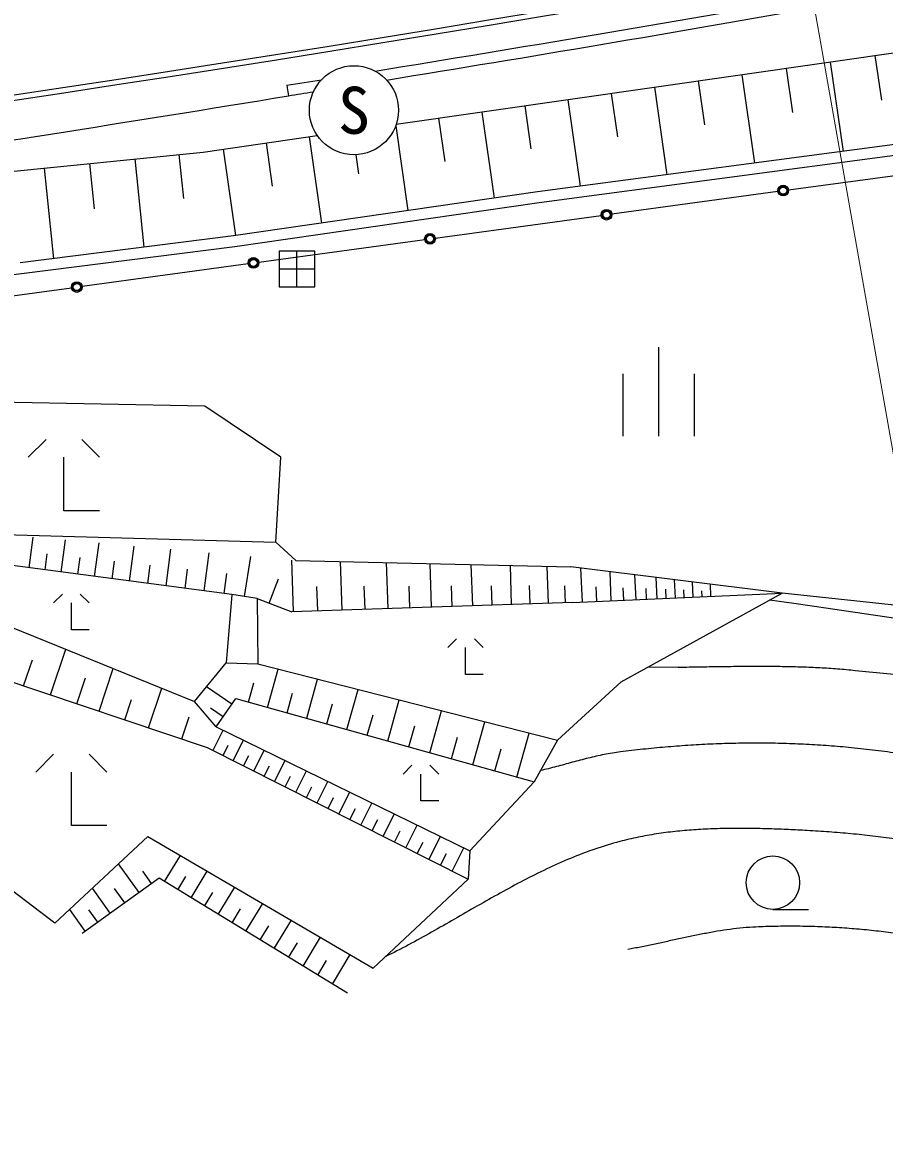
# Model space of a CAD drawing. Units: millimetres, scale not verified. Extents: x 40000 to 680000, y 20000 to 380000.
# Drawn here: x 485980 to 510164, y 245634 to 277217 of the extents above; entities that cross this region are included whole.
import ezdxf
from ezdxf.enums import TextEntityAlignment as Align

# ---------------------------------------------------------------- set-up
doc = ezdxf.new("R2010")
doc.units = ezdxf.units.MM
doc.header["$LTSCALE"] = 1000
doc.linetypes.add('CHAIN', pattern=[18.5, 12, -1.5, 3.5, -1.5])
for name, color, linetype, lineweight in [('M-BGD', 7, 'Continuous', 25), ('M-BMK', 2, 'CHAIN', 13), ('M-BMK-OTRS', 5, 'Continuous', 25), ('M-BMK-ROW', 30, 'Continuous', 25), ('M-STR-HTXT', 7, 'Continuous', 13), ('M-STR-STRC', 7, 'Continuous', 25)]:
    doc.layers.add(name, color=color, linetype=linetype, lineweight=lineweight)
doc.styles.add('ＭＳ ゴシック', font='')
doc.styles.get('ＭＳ ゴシック').set_extended_font_data('MS Gothic')

msp = doc.modelspace()

# ---------------------------------------------------------------- linework, layer by layer
at = {"layer": 'M-BGD'}
for p, q in [((496465, 274362), (513388, 276789)), ((508643, 276109), (509003, 273603)), ((509896, 276288), (510076, 275036)), ((506164, 275753), (506519, 273273)), ((507404, 275931), (507581, 274691)), ((493395, 275458), (493406, 275382)), ((503710, 275401), (504062, 272947)), ((504937, 275577), (505113, 274350)), ((493406, 275382), (493439, 275161)), ((502495, 275227), (502669, 274012)), ((500072, 274879), (500246, 273671)), ((501281, 275052), (501629, 272624)), ((497654, 274532), (497828, 273323)), ((498864, 274706), (499210, 272289)), ((496451, 274320), (496792, 271940)), ((491048, 273584), (494251, 274044)), ((492815, 273838), (492989, 272628)), ((494026, 274012), (494373, 271592)), ((511281, 273906), (500433, 272465)), ((482490, 272720), (491048, 273584)), ((490370, 273516), (490495, 272278)), ((491605, 273664), (491952, 271244)), ((495333, 273507), (495409, 272975)), ((500474, 272167), (510599, 273513)), ((487862, 273263), (487990, 271992)), ((489133, 273391), (489383, 270916)), ((486592, 273134), (486848, 270593)), ((507470, 272523), (511188, 273030)), ((500433, 272465), (491899, 271236)), ((502516, 271847), (507173, 272482)), ((491939, 270939), (500474, 272167)), ((497562, 271170), (502218, 271806)), ((491899, 271236), (485910, 270474)), ((492608, 270494), (497264, 271130)), ((485949, 270176), (491939, 270939)), ((487654, 269818), (492310, 270453)), ((482700, 269141), (487356, 269777)), ((503834, 265611), (503834, 268111)), ((502834, 265611), (502834, 267361)), ((504834, 265611), (504834, 267361)), ((491095, 266459), (483794, 266597)), ((493225, 265030), (491095, 266459)), ((486642, 265524), (486142, 265024)), ((488142, 265024), (487642, 265524)), ((487142, 263524), (487142, 265024)), ((493088, 262641), (493225, 265030)), ((488142, 263524), (487142, 263524)), ((485449, 262856), (493088, 262641)), ((486165, 261923), (486278, 262783)), ((487064, 261804), (487182, 262703)), ((488002, 261680), (488126, 262619)), ((488983, 261551), (489112, 262532)), ((493088, 262641), (493649, 262130)), ((486614, 261863), (486674, 262313)), ((487533, 261742), (487595, 262212)), ((490007, 261416), (490142, 262441)), ((491078, 261275), (491219, 262345)), ((492205, 261117), (492384, 262242)), ((493582, 260692), (493534, 262140)), ((491854, 261173), (485201, 262050)), ((488493, 261616), (488557, 262106)), ((489495, 261484), (489563, 261996)), ((490543, 261346), (490613, 261881)), ((493649, 262130), (501367, 261945)), ((494945, 260737), (494900, 262100)), ((496235, 260779), (496192, 262069)), ((497455, 260819), (497415, 262040)), ((498610, 260857), (498572, 262012)), ((499703, 260893), (499667, 261986)), ((500737, 260927), (500704, 261961)), ((507297, 261211), (501367, 261945)), ((501687, 260961), (501645, 261911)), ((491642, 261201), (491716, 261765)), ((492902, 260932), (493159, 261609)), ((502499, 260997), (502463, 261809)), ((503194, 261028), (503163, 261723)), ((503788, 261055), (503761, 261649)), ((504296, 261077), (504273, 261585)), ((504795, 261100), (504776, 261523)), ((494263, 260715), (494241, 261396)), ((495590, 260758), (495569, 261403)), ((496845, 260799), (496825, 261409)), ((498033, 260838), (498014, 261416)), ((499157, 260875), (499139, 261421)), ((500220, 260910), (500203, 261427)), ((501212, 260942), (501197, 261417)), ((501407, 260949), (507297, 261211)), ((502093, 260979), (502075, 261385)), ((502773, 258724), (507297, 261211)), ((502847, 261013), (502831, 261360)), ((503491, 261042), (503478, 261339)), ((504042, 261066), (504030, 261320)), ((504545, 261089), (504536, 261300)), ((505045, 261111), (505037, 261280)), ((505295, 261122), (505280, 261461)), ((513111, 260581), (507297, 261211)), ((487100, 261185), (486850, 260935)), ((487350, 260185), (487350, 260935)), ((487850, 260935), (487600, 261185)), ((491854, 261173), (491693, 259257)), ((492563, 261061), (491854, 261173)), ((492563, 261061), (492581, 259225)), ((492563, 261061), (493537, 260691)), ((501407, 260949), (493537, 260691)), ((507625, 260920), (506936, 261013)), ((485645, 260265), (490804, 258174)), ((487850, 260185), (487350, 260185)), ((498159, 259933), (497909, 259683)), ((498909, 259683), (498659, 259933)), ((486765, 258360), (487193, 259637)), ((498409, 258933), (498409, 259683)), ((486011, 258613), (486256, 259342)), ((488126, 257904), (488526, 259097)), ((490804, 258174), (491693, 259257)), ((491693, 259257), (492581, 259225)), ((492581, 259225), (500986, 257088)), ((492855, 258006), (493154, 259080)), ((504371, 259135), (503503, 259126)), ((485371, 258828), (491164, 256885)), ((487508, 258111), (487750, 258835)), ((492318, 258156), (492468, 258693)), ((493953, 257700), (494260, 258798)), ((498909, 258933), (498409, 258933)), ((502773, 258724), (500986, 257088)), ((489519, 257437), (489890, 258544)), ((491857, 258098), (491144, 258588)), ((493404, 257853), (493557, 258402)), ((495078, 257385), (495393, 258510)), ((488849, 257662), (489038, 258227)), ((491416, 257458), (490804, 258174)), ((491416, 257458), (491964, 258255)), ((491964, 258255), (500335, 255918)), ((494516, 257542), (494673, 258105)), ((496230, 257064), (496552, 258216)), ((490450, 257125), (490656, 257739)), ((491612, 257742), (491256, 257987)), ((495654, 257225), (495815, 257801)), ((497410, 256735), (497739, 257914)), ((491416, 257458), (498527, 253987)), ((496820, 256899), (496985, 257489)), ((498617, 256397), (498954, 257605)), ((491325, 256804), (491608, 257364)), ((491893, 256517), (492180, 257085)), ((498013, 256566), (498182, 257170)), ((499853, 256052), (500198, 257288)), ((500986, 257088), (500335, 255918)), ((491164, 256885), (498479, 253188)), ((491609, 256660), (491752, 256944)), ((492469, 256226), (492760, 256802)), ((499235, 256225), (499408, 256843)), ((486850, 256691), (486350, 256191)), ((488350, 256191), (487850, 256691)), ((492181, 256371), (492326, 256659)), ((493053, 255930), (493348, 256515)), ((487350, 254691), (487350, 256191)), ((492761, 256078), (492909, 256370)), ((493645, 255631), (493945, 256223)), ((496907, 256386), (496657, 256136)), ((497157, 255386), (497157, 256136)), ((497657, 256136), (497407, 256386)), ((493349, 255781), (493499, 256077)), ((494246, 255327), (494550, 255928)), ((500335, 255918), (498527, 253987)), ((493946, 255479), (494098, 255780)), ((494855, 255020), (495163, 255629)), ((494551, 255173), (494705, 255478)), ((495473, 254707), (495785, 255325)), ((497657, 255386), (497157, 255386)), ((495164, 254863), (495320, 255172)), ((496100, 254391), (496416, 255017)), ((488350, 254691), (487350, 254691)), ((495786, 254549), (495945, 254862)), ((496735, 254070), (497056, 254705)), ((486891, 251955), (483506, 254514)), ((489494, 254390), (486891, 251955)), ((489494, 254390), (495822, 250695)), ((496417, 254230), (496578, 254548)), ((497379, 253744), (497705, 254388)), ((497057, 253907), (497220, 254229)), ((498033, 253414), (498363, 254067)), ((498527, 253987), (498479, 253188)), ((489254, 252813), (488674, 253623)), ((489960, 253122), (490408, 253856)), ((497706, 253579), (497871, 253905)), ((489603, 253063), (489353, 253413)), ((490708, 252666), (491165, 253414)), ((489812, 253212), (487652, 251667)), ((495101, 249987), (489812, 253212)), ((490334, 252894), (490562, 253268)), ((498479, 253188), (495822, 250695)), ((488443, 252233), (487940, 252937)), ((488848, 252523), (488559, 252928)), ((491090, 252433), (491322, 252815)), ((491471, 252200), (491936, 252963)), ((491860, 251963), (492097, 252352)), ((492249, 251726), (492723, 252504)), ((487740, 251730), (487303, 252341)), ((488092, 251981), (487840, 252333)), ((493042, 251243), (493525, 252036)), ((507034, 252341), (508034, 252341)), ((492646, 251485), (492887, 251881)), ((493446, 250996), (493693, 251401)), ((493850, 250750), (494343, 251558)), ((494262, 250499), (494513, 250911)), ((494674, 250248), (495177, 251072))]:
    msp.add_line(p, q, dxfattribs=at)
msp.add_lwpolyline([(517787, 259262), (517215, 259361), (516643, 259461), (516072, 259562), (515500, 259662), (514928, 259763), (514356, 259862), (513784, 259961), (513212, 260059), (512640, 260154), (512067, 260248), (511623, 260319), (511180, 260389), (510736, 260457), (510292, 260525), (509847, 260592), (509403, 260658), (508959, 260724), (508514, 260789), (508070, 260855), (507625, 260920)], dxfattribs=at)
for centre, radius in [((507321, 272503), 150), ((507321, 272503), 120), ((507321, 272503), 100), ((502367, 271826), 150), ((502367, 271826), 120), ((502367, 271826), 100), ((497413, 271150), 150), ((497413, 271150), 120), ((497413, 271150), 100), ((492459, 270474), 150), ((492459, 270474), 120), ((492459, 270474), 100), ((487505, 269797), 150), ((487505, 269797), 120), ((487505, 269797), 100), ((507034, 253091), 750)]:
    msp.add_circle(centre, radius, dxfattribs=at)
for centre, radius, start, end in [((354486, 1149312), 884826, 279.19472, 280.00092), ((354284, 1150523), 886353, 279.21319, 280.0002), ((354486, 1149312), 884826, 279.0322, 279.09616), ((349783, 1148120), 884700, 277.59376, 279.34504), ((354284, 1150523), 886353, 279.03261, 279.0786)]:
    msp.add_arc(centre, radius, start, end, dxfattribs=at)
for points, knots in [([(504371, 259135), (504537, 259138), (504702, 259140), (504868, 259143), (505034, 259146), (505200, 259149), (505366, 259151), (505532, 259154), (505698, 259156), (505865, 259158), (506031, 259160), (506197, 259162), (506363, 259163), (506529, 259164), (506695, 259164), (506861, 259163), (507027, 259162), (507193, 259160), (507359, 259157), (507525, 259154), (507690, 259150), (507856, 259144), (508022, 259139), (508188, 259132), (508353, 259123), (508519, 259114), (508684, 259103), (508849, 259090), (509015, 259077), (509180, 259062), (509345, 259046), (509607, 259021), (509870, 258992), (510132, 258965), (510396, 258938), (510660, 258911), (510923, 258882), (511187, 258853), (511451, 258823), (511714, 258791), (511978, 258758), (512241, 258725), (512504, 258687), (512767, 258650), (513029, 258611), (513291, 258567), (513552, 258523), (513812, 258476), (514072, 258424), (514330, 258372), (514588, 258317), (514845, 258255), (515101, 258193), (515356, 258127), (515609, 258054), (515861, 257981), (516112, 257902), (516360, 257816), (516609, 257730), (516856, 257640), (517098, 257538), (517243, 257477), (517386, 257411), (517526, 257340), (517665, 257269), (517802, 257191), (517936, 257110), (518071, 257030), (518202, 256944), (518333, 256856), (518464, 256768), (518592, 256676), (518719, 256583), (518847, 256489), (518973, 256393), (519100, 256297), (519226, 256201), (519351, 256103), (519477, 256006), (519603, 255909), (519728, 255811), (519855, 255715), (519981, 255620), (520108, 255524), (520237, 255432), (520366, 255340), (520495, 255248), (520627, 255162), (520759, 255075), (520894, 254993), (521029, 254911), (521212, 254802), (521398, 254697), (521583, 254591), (521769, 254485), (521954, 254380), (522141, 254276), (522327, 254171), (522514, 254068), (522702, 253966), (522889, 253863), (523077, 253762), (523266, 253662), (523455, 253562), (523644, 253463), (523835, 253366), (524025, 253269), (524216, 253173), (524407, 253079), (524599, 252985), (524791, 252892), (524984, 252801), (525177, 252710), (525371, 252621), (525566, 252534), (525761, 252447), (525956, 252361), (526153, 252278), (526349, 252195), (526547, 252114), (526745, 252035), (526906, 251971), (527068, 251908), (527230, 251846)], [0, 0, 0, 0, 1, 1, 1, 2, 2, 2, 3, 3, 3, 4, 4, 4, 5, 5, 5, 6, 6, 6, 7, 7, 7, 8, 8, 8, 9, 9, 9, 10, 10, 10, 11, 11, 11, 12, 12, 12, 13, 13, 13, 14, 14, 14, 15, 15, 15, 16, 16, 16, 17, 17, 17, 18, 18, 18, 19, 19, 19, 20, 20, 20, 21, 21, 21, 22, 22, 22, 23, 23, 23, 24, 24, 24, 25, 25, 25, 26, 26, 26, 27, 27, 27, 28, 28, 28, 29, 29, 29, 30, 30, 30, 31, 31, 31, 32, 32, 32, 33, 33, 33, 34, 34, 34, 35, 35, 35, 36, 36, 36, 37, 37, 37, 38, 38, 38, 39, 39, 39, 40, 40, 40, 41, 41, 41, 41]), ([(523397, 251555), (523165, 251673), (522934, 251795), (522704, 251918), (522372, 252095), (522043, 252279), (521713, 252463), (521384, 252647), (521057, 252836), (520728, 253022), (520400, 253208), (520073, 253396), (519743, 253579), (519413, 253761), (519084, 253944), (518750, 254119), (518418, 254294), (518083, 254466), (517745, 254629), (517407, 254791), (517066, 254948), (516720, 255093), (516374, 255237), (516023, 255370), (515670, 255496), (515458, 255572), (515244, 255641), (515030, 255708), (514815, 255776), (514600, 255841), (514384, 255903), (514167, 255966), (513950, 256025), (513732, 256082), (513514, 256139), (513295, 256192), (513076, 256244), (512856, 256295), (512636, 256344), (512415, 256390), (512195, 256436), (511973, 256479), (511751, 256520), (511530, 256560), (511307, 256599), (511085, 256634), (510862, 256670), (510639, 256703), (510416, 256734), (510193, 256764), (509970, 256793), (509746, 256819), (509523, 256844), (509299, 256868), (509075, 256889), (508865, 256908), (508655, 256926), (508445, 256940), (508234, 256955), (508024, 256967), (507813, 256976), (507602, 256986), (507391, 256993), (507180, 256997), (506969, 257002), (506758, 257004), (506547, 257004), (506336, 257004), (506124, 257001), (505913, 256996), (505702, 256991), (505491, 256984), (505280, 256975), (505069, 256965), (504858, 256954), (504647, 256940), (504436, 256926), (504226, 256910), (504015, 256892), (503805, 256874), (503595, 256854), (503385, 256831), (503175, 256809), (502966, 256786), (502757, 256759), (502681, 256749), (502605, 256738), (502529, 256725), (502453, 256713), (502377, 256699), (502302, 256684), (502227, 256669), (502152, 256653), (502077, 256636), (502002, 256619), (501927, 256601), (501852, 256583), (501777, 256564), (501703, 256545), (501628, 256526), (501554, 256506), (501479, 256486), (501405, 256466), (501330, 256446), (501256, 256426), (501182, 256406), (501107, 256386), (501033, 256365), (500958, 256346), (500884, 256326), (500809, 256307), (500735, 256288), (500660, 256269), (500585, 256251), (500510, 256233)], [0, 0, 0, 0, 1, 1, 1, 2, 2, 2, 3, 3, 3, 4, 4, 4, 5, 5, 5, 6, 6, 6, 7, 7, 7, 8, 8, 8, 9, 9, 9, 10, 10, 10, 11, 11, 11, 12, 12, 12, 13, 13, 13, 14, 14, 14, 15, 15, 15, 16, 16, 16, 17, 17, 17, 18, 18, 18, 19, 19, 19, 20, 20, 20, 21, 21, 21, 22, 22, 22, 23, 23, 23, 24, 24, 24, 25, 25, 25, 26, 26, 26, 27, 27, 27, 28, 28, 28, 29, 29, 29, 30, 30, 30, 31, 31, 31, 32, 32, 32, 33, 33, 33, 34, 34, 34, 35, 35, 35, 36, 36, 36, 37, 37, 37, 38, 38, 38, 38]), ([(519414, 251252), (519065, 251426), (518718, 251602), (518369, 251774), (518018, 251946), (517667, 252118), (517312, 252283), (516959, 252447), (516604, 252609), (516244, 252760), (515886, 252911), (515525, 253057), (515159, 253189), (514794, 253321), (514423, 253441), (514051, 253553), (513855, 253613), (513657, 253665), (513459, 253717), (513261, 253769), (513063, 253819), (512863, 253866), (512664, 253914), (512464, 253958), (512263, 254001), (512062, 254043), (511861, 254083), (511660, 254121), (511458, 254158), (511256, 254194), (511053, 254227), (510851, 254260), (510648, 254290), (510444, 254319), (510241, 254347), (510038, 254373), (509834, 254397), (509630, 254421), (509426, 254442), (509222, 254462), (509018, 254481), (508814, 254498), (508609, 254513), (508405, 254528), (508201, 254540), (507996, 254552), (507821, 254562), (507645, 254570), (507469, 254578), (507292, 254586), (507116, 254593), (506939, 254598), (506762, 254604), (506585, 254608), (506408, 254611), (506231, 254613), (506053, 254614), (505876, 254612), (505699, 254611), (505522, 254607), (505346, 254600), (505169, 254594), (504993, 254585), (504816, 254572), (504641, 254560), (504465, 254545), (504290, 254525), (504115, 254506), (503941, 254484), (503767, 254457), (503594, 254430), (503421, 254400), (503249, 254364), (503077, 254329), (502906, 254290), (502736, 254244), (502501, 254181), (502268, 254110), (502037, 254032), (501807, 253953), (501580, 253865), (501356, 253772), (501131, 253680), (500909, 253579), (500688, 253475), (500467, 253371), (500249, 253260), (500032, 253148), (499814, 253035), (499599, 252917), (499384, 252798), (499169, 252680), (498955, 252557), (498741, 252436), (498527, 252314), (498314, 252190), (498100, 252067), (497887, 251945), (497673, 251822), (497459, 251702), (497244, 251582), (497030, 251462), (496813, 251347), (496596, 251232), (496377, 251123), (496159, 251011)], [0, 0, 0, 0, 1, 1, 1, 2, 2, 2, 3, 3, 3, 4, 4, 4, 5, 5, 5, 6, 6, 6, 7, 7, 7, 8, 8, 8, 9, 9, 9, 10, 10, 10, 11, 11, 11, 12, 12, 12, 13, 13, 13, 14, 14, 14, 15, 15, 15, 16, 16, 16, 17, 17, 17, 18, 18, 18, 19, 19, 19, 20, 20, 20, 21, 21, 21, 22, 22, 22, 23, 23, 23, 24, 24, 24, 25, 25, 25, 26, 26, 26, 27, 27, 27, 28, 28, 28, 29, 29, 29, 30, 30, 30, 31, 31, 31, 32, 32, 32, 33, 33, 33, 34, 34, 34, 35, 35, 35, 35]), ([(502963, 251226), (503083, 251249), (503203, 251270), (503322, 251293), (503442, 251317), (503561, 251342), (503681, 251367), (503800, 251392), (503919, 251418), (504039, 251444), (504158, 251470), (504277, 251497), (504396, 251522), (504516, 251548), (504635, 251574), (504754, 251599), (504874, 251623), (504993, 251648), (505113, 251670), (505233, 251693), (505352, 251715), (505472, 251735), (505592, 251754), (505712, 251773), (505833, 251789), (505953, 251805), (506074, 251819), (506195, 251830), (506316, 251841), (506437, 251849), (506558, 251856), (506742, 251865), (506925, 251870), (507109, 251873), (507292, 251877), (507476, 251878), (507660, 251877), (507844, 251876), (508027, 251872), (508211, 251866), (508395, 251861), (508579, 251852), (508763, 251842), (508946, 251831), (509130, 251818), (509314, 251803), (509497, 251788), (509680, 251771), (509863, 251751), (510046, 251731), (510229, 251709), (510411, 251685), (510594, 251660), (510776, 251634), (510957, 251605), (511139, 251576), (511320, 251546), (511501, 251512), (511681, 251479), (511862, 251445), (512041, 251406), (512446, 251318), (512849, 251223), (513250, 251116), (513555, 251035), (513859, 250946), (514162, 250853)], [0, 0, 0, 0, 1, 1, 1, 2, 2, 2, 3, 3, 3, 4, 4, 4, 5, 5, 5, 6, 6, 6, 7, 7, 7, 8, 8, 8, 9, 9, 9, 10, 10, 10, 11, 11, 11, 12, 12, 12, 13, 13, 13, 14, 14, 14, 15, 15, 15, 16, 16, 16, 17, 17, 17, 18, 18, 18, 19, 19, 19, 20, 20, 20, 21, 21, 21, 22, 22, 22, 22])]:
    msp.add_open_spline(points, degree=3, knots=knots, dxfattribs=at)
at = {"layer": 'M-BMK'}
msp.add_arc((354562, 1148895), 880000, 267.46517, 280.00081, dxfattribs=at)
at = {"layer": 'M-BMK-OTRS'}
msp.add_lwpolyline([(464582, 269453), (468130, 270355), (473358, 268512), (473357, 268468), (473967, 268453), (473972, 268657), (485949, 270176), (491939, 270939), (500474, 272167), (510599, 273513), (511310, 273626), (512056, 273702), (511974, 274508), (511827, 274493), (512052, 274738), (514596, 275579), (520988, 275957), (521681, 276059), (527763, 274533), (537782, 274003), (550381, 273531), (564869, 274961), (569223, 275665)], dxfattribs=at)
at = {"layer": 'M-BMK-ROW'}
for p, q in [((494179, 270800), (493179, 270800)), ((493179, 270800), (493179, 269800)), ((493679, 269800), (493679, 270800)), ((494179, 269800), (494179, 270800)), ((494179, 270300), (493179, 270300)), ((493179, 269800), (494179, 269800))]:
    msp.add_line(p, q, dxfattribs=at)
at = {"layer": 'M-STR-HTXT'}
msp.add_line((507385, 282266), (516542, 230339), dxfattribs=at)
at = {"layer": 'M-STR-STRC'}
msp.add_circle((495279, 274756), 1250, dxfattribs=at)
for centre, radius, start, end in [((354541, 1149035), 879894, 267.46512, 280.0011), ((354551, 1148947), 879955, 267.46533, 280.00114), ((354564, 1148792), 880000, 267.46549, 280.00114), ((354574, 1148642), 879999, 267.46549, 280.00114), ((354550, 1148742), 883500, 267.4655, 280.0032), ((354557, 1148894), 883502, 267.46551, 280.00113)]:
    msp.add_arc(centre, radius, start, end, dxfattribs=at)

# ---------------------------------------------------------------- texts
at = {"layer": 'M-STR-STRC', "style": 'ＭＳ ゴシック'}
msp.add_text('S', height=1320, dxfattribs=at).set_placement((495279, 274756), align=Align.MIDDLE_CENTER)

doc.saveas('drawing.dxf')
